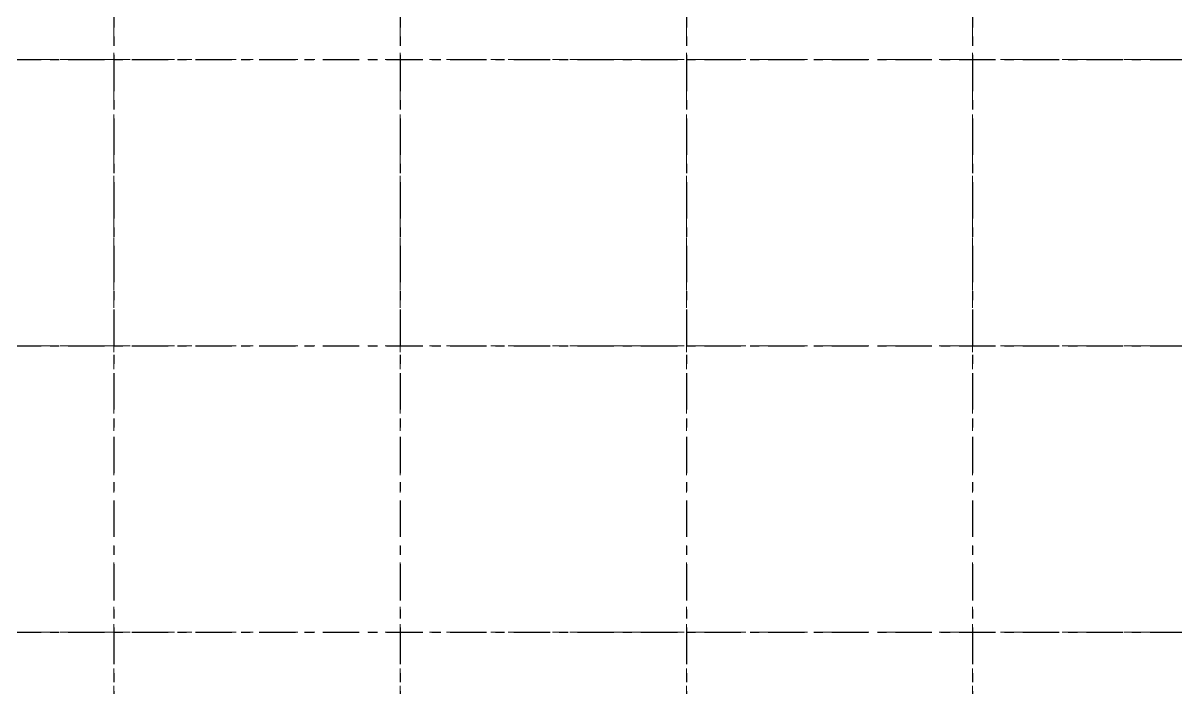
# Model space of a CAD drawing. Header units: millimetres. Extents: x -4000 to 187956, y -58990 to 162485.
# Drawn here: x 119834 to 160100, y 23507 to 46724 of the extents above; entities that cross this region are included whole.
import ezdxf

# ---------------------------------------------------------------- set-up
doc = ezdxf.new("R2010")
doc.units = ezdxf.units.MM
doc.linetypes.add('Grid Line', pattern=[2222.5, 1270, -317.5, 317.5, -317.5])
doc.linetypes.add('Grid Line 12_5mm', pattern=[2150, 1250, -300, 300, -300])
doc.layers.add('S-GRID', color=1, linetype='Continuous', lineweight=30)

# ---------------------------------------------------------------- blocks, each defined once
blk = doc.blocks.new('CMF2_NHAXUONG_A_rvt-1-FFS - TANG 1')
at = {"layer": 'S-GRID', "linetype": 'Grid Line 12_5mm', "lineweight": 9}
for p, q in [((123000, 161185), (123000, -16487)), ((133000, 161185), (133000, -16487)), ((143000, 161185), (143000, -16487)), ((153000, 161185), (153000, -16487)), ((-824, 45450), (183641, 45450)), ((-824, 35450), (183641, 35450)), ((-824, 25450), (183641, 25450))]:
    blk.add_line(p, q, dxfattribs=at)

msp = doc.modelspace()

# ---------------------------------------------------------------- block references
at = {"lineweight": 5}
msp.add_blockref('CMF2_NHAXUONG_A_rvt-1-FFS - TANG 1', (0, 0), dxfattribs=at)

# ---------------------------------------------------------------- next in the draw order: linework, layer by layer
at = {"layer": 'S-GRID', "linetype": 'Grid Line'}
for p, q in [((123000, 161185), (123000, -16487)), ((133000, 161185), (133000, -16487)), ((143000, 161185), (143000, -16487)), ((153000, 161185), (153000, -16487)), ((-824, 45450), (183641, 45450)), ((-824, 35450), (183641, 35450)), ((-824, 25450), (183641, 25450))]:
    msp.add_line(p, q, dxfattribs=at)

doc.saveas('drawing.dxf')
